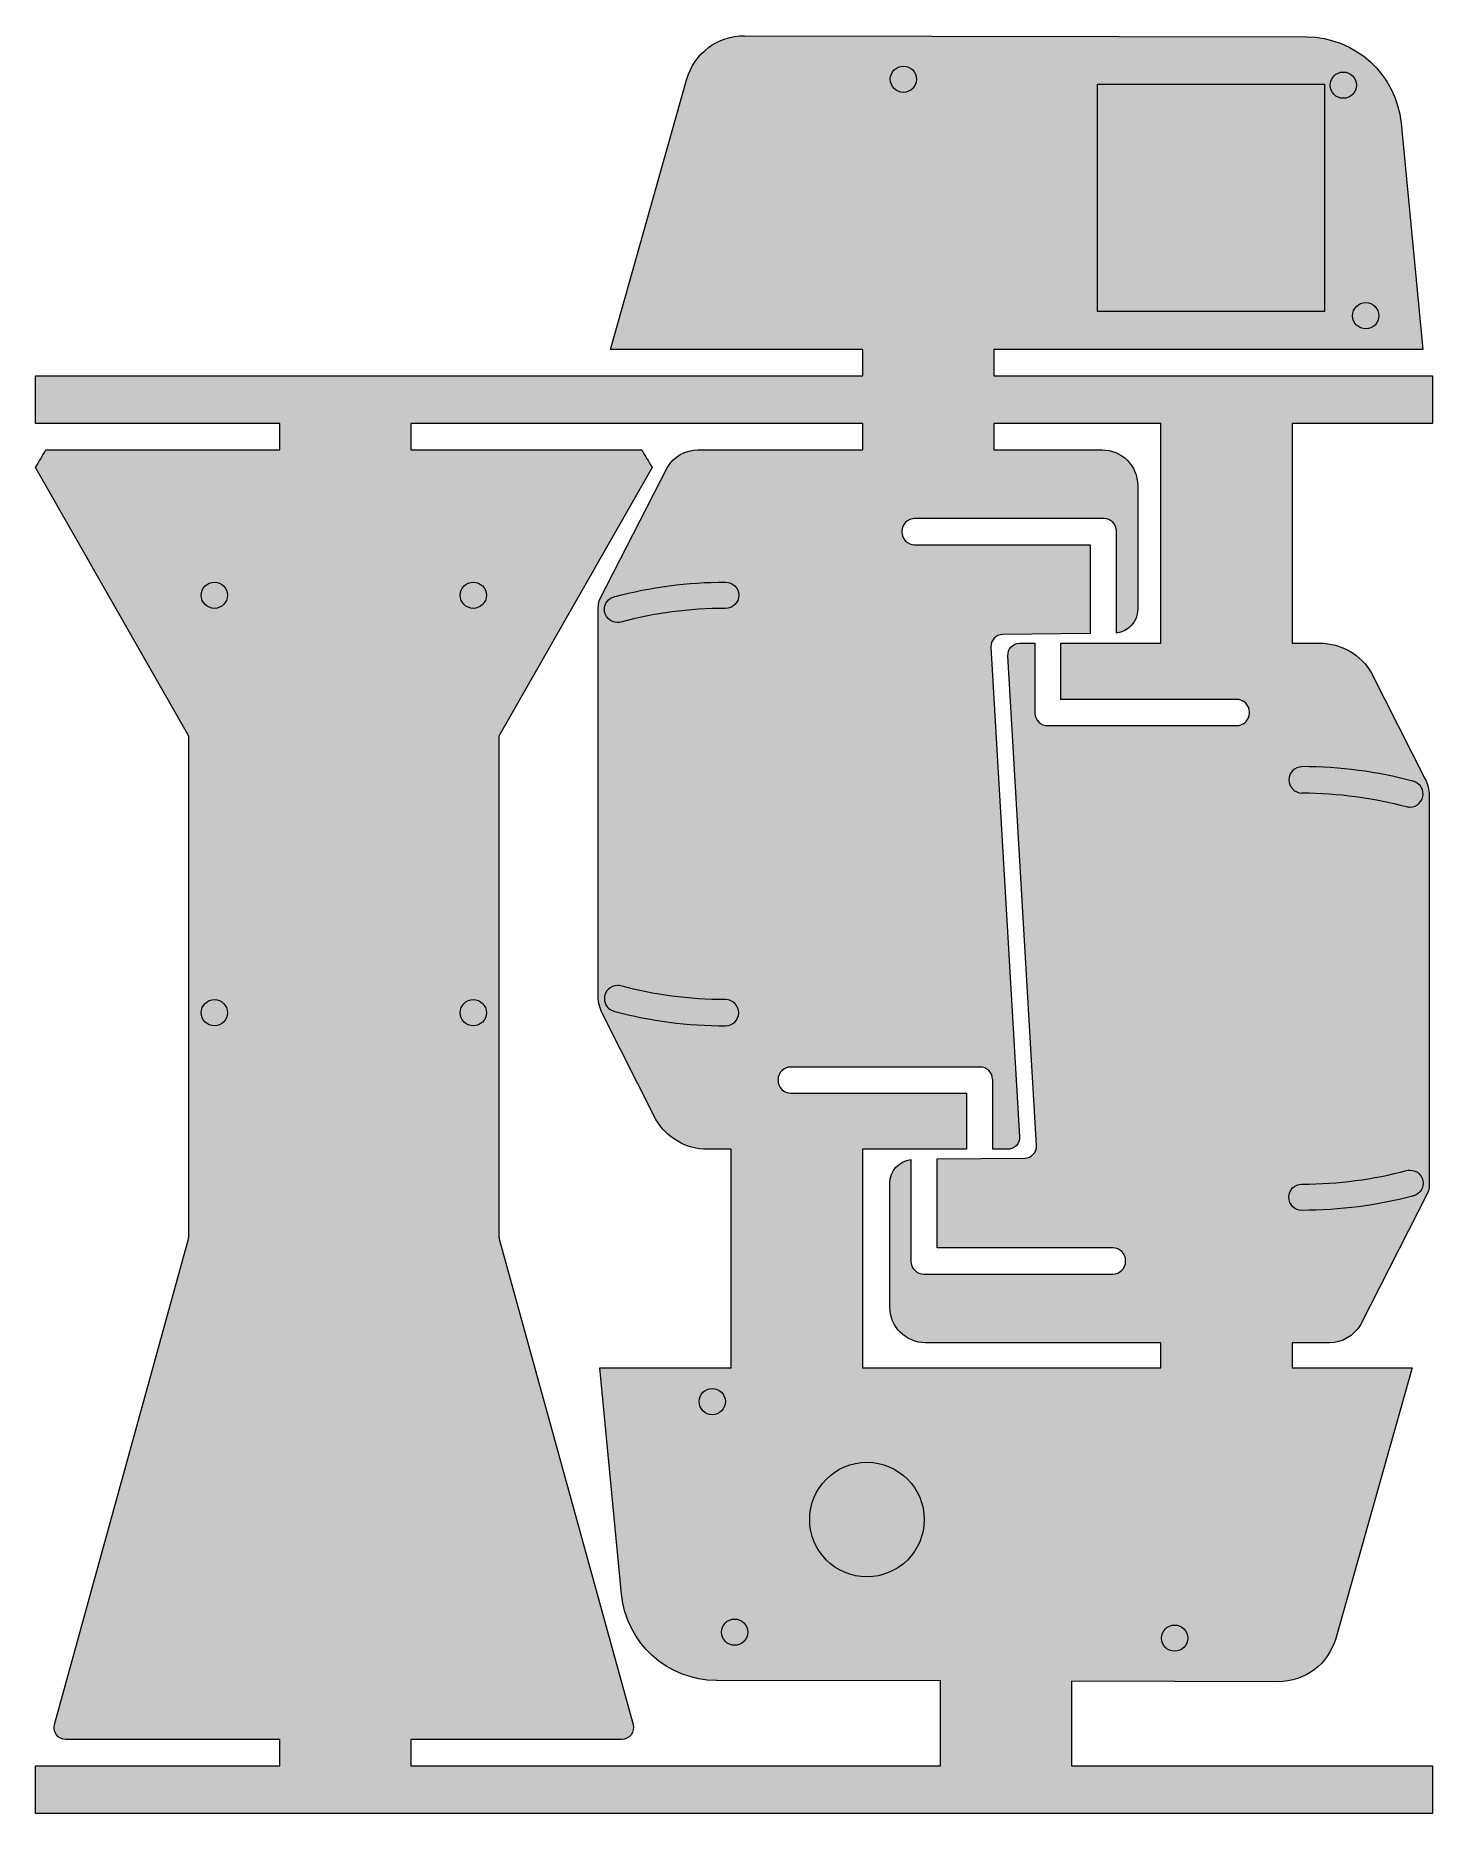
# Model space of a CAD drawing. Header units: millimetres. Extents: x -118 to -1, y -121 to 28.
import ezdxf

# ---------------------------------------------------------------- set-up
doc = ezdxf.new("R2010")
doc.units = ezdxf.units.MM
doc.header["$MEASUREMENT"] = 0
doc.layers.add('パーツ面付け', color=7, linetype='Continuous', lineweight=0)

msp = doc.modelspace()

# ---------------------------------------------------------------- hatches: boundary and pattern name
at = {"layer": 'パーツ面付け', "transparency": 33554687}
h = msp.add_hatch(color=2, dxfattribs=at)
h.dxf.hatch_style = 2
edge = h.paths.add_edge_path()
edge.add_spline(control_points=[(-41.99, -116.8), (-41.99, -116.8), (-86.38, -116.8), (-86.38, -116.8), (-86.38, -116.8), (-86.38, -114.6), (-86.38, -114.6), (-86.38, -114.6), (-68.72, -114.6), (-68.72, -114.6), (-68.06, -114.6), (-67.58, -113.97), (-67.75, -113.33), (-67.75, -113.33), (-78.96, -72.73), (-78.96, -72.73), (-78.99, -72.6), (-79.01, -72.48), (-79.01, -72.35), (-79.01, -72.35), (-79.01, -30.48), (-79.01, -30.48), (-79.01, -30.48), (-66.16, -7.97), (-66.16, -7.97), (-66.55, -7.31), (-66.64, -7.14), (-67.03, -6.48), (-67.03, -6.48), (-86.38, -6.48), (-86.38, -6.48), (-86.38, -6.48), (-86.38, -4.28), (-86.38, -4.28), (-86.38, -4.28), (-48.5, -4.28), (-48.5, -4.28), (-48.5, -4.28), (-48.5, -6.48), (-48.5, -6.48), (-48.5, -6.48), (-62.3, -6.48), (-62.3, -6.48), (-63.37, -6.48), (-64.37, -7.05), (-64.9, -7.99), (-64.9, -7.99), (-70.54, -19), (-70.54, -19), (-70.68, -19.26), (-70.68, -19.7), (-70.68, -19.99), (-70.68, -19.99), (-70.68, -52.4), (-70.68, -52.4), (-70.68, -52.74), (-70.51, -53.41), (-70.34, -53.72), (-70.34, -53.72), (-65.84, -62.61), (-65.84, -62.61), (-64.95, -64.16), (-63.3, -65.12), (-61.51, -65.12), (-61.51, -65.12), (-59.52, -65.12), (-59.52, -65.12), (-59.52, -65.12), (-59.52, -83.44), (-59.52, -83.44), (-59.52, -83.44), (-70.54, -83.44), (-70.54, -83.44), (-70.54, -83.44), (-68.72, -102.41), (-68.72, -102.41), (-68.33, -106.51), (-64.89, -109.64), (-60.77, -109.65), (-60.77, -109.65), (-41.99, -109.69), (-41.99, -109.69), (-41.99, -109.69), (-41.99, -116.8), (-41.99, -116.8)], knot_values=[0, 0, 0, 0, 1, 1, 1, 2, 2, 2, 3, 3, 3, 4, 4, 4, 5, 5, 5, 6, 6, 6, 7, 7, 7, 8, 8, 8, 9, 9, 9, 10, 10, 10, 11, 11, 11, 12, 12, 12, 13, 13, 13, 14, 14, 14, 15, 15, 15, 16, 16, 16, 17, 17, 17, 18, 18, 18, 19, 19, 19, 20, 20, 20, 21, 21, 21, 22, 22, 22, 23, 23, 23, 24, 24, 24, 25, 25, 25, 26, 26, 26, 27, 27, 27, 28, 28, 28, 28], degree=3, periodic=0)
edge = h.paths.add_edge_path()
edge.add_spline(control_points=[(-38.68, -58.22), (-38.1, -58.22), (-37.64, -58.66), (-37.61, -59.23), (-37.61, -59.23), (-37.6, -59.23), (-37.6, -59.23), (-37.6, -59.23), (-37.6, -59.25), (-37.6, -59.25), (-37.6, -59.25), (-37.6, -59.29), (-37.6, -59.29), (-37.6, -59.29), (-37.6, -59.34), (-37.6, -59.34), (-37.6, -59.34), (-37.6, -65.12), (-37.6, -65.12), (-37.6, -65.12), (-36.35, -65.12), (-36.35, -65.12), (-35.77, -65.12), (-35.31, -64.64), (-35.35, -64.06), (-35.35, -64.06), (-37.75, -23.02), (-37.75, -23.02), (-37.79, -22.45), (-37.34, -21.96), (-36.76, -21.96), (-36.76, -21.96), (-29.42, -21.88), (-29.42, -21.88), (-29.42, -21.88), (-29.42, -14.44), (-29.42, -14.44), (-29.42, -14.44), (-44.15, -14.44), (-44.15, -14.44), (-44.74, -14.44), (-45.22, -13.96), (-45.22, -13.36), (-45.22, -13.36), (-45.22, -13.31), (-45.22, -13.31), (-45.22, -12.72), (-44.74, -12.24), (-44.15, -12.24), (-44.15, -12.24), (-28.29, -12.24), (-28.29, -12.24), (-27.7, -12.24), (-27.22, -12.72), (-27.22, -13.31), (-27.22, -13.31), (-27.22, -13.34), (-27.22, -13.34), (-27.22, -13.34), (-27.22, -13.36), (-27.22, -13.36), (-27.22, -13.36), (-27.22, -21.84), (-27.22, -21.84), (-26.22, -21.73), (-25.45, -20.88), (-25.45, -19.86), (-25.45, -19.86), (-25.45, -9.48), (-25.45, -9.48), (-25.45, -7.82), (-26.79, -6.48), (-28.45, -6.48), (-28.45, -6.48), (-37.5, -6.48), (-37.5, -6.48), (-37.5, -6.48), (-37.5, -4.28), (-37.5, -4.28), (-37.5, -4.28), (-23.5, -4.28), (-23.5, -4.28), (-23.5, -4.28), (-23.5, -22.69), (-23.5, -22.69), (-23.5, -22.69), (-31.88, -22.69), (-31.88, -22.69), (-31.88, -22.69), (-31.88, -27.4), (-31.88, -27.4), (-31.88, -27.4), (-17.15, -27.4), (-17.15, -27.4), (-16.56, -27.4), (-16.08, -27.88), (-16.08, -28.47), (-16.08, -28.47), (-16.08, -28.52), (-16.08, -28.52), (-16.08, -29.12), (-16.56, -29.6), (-17.15, -29.6), (-17.15, -29.6), (-33, -29.6), (-33, -29.6), (-33.58, -29.6), (-34.04, -29.15), (-34.07, -28.58), (-34.07, -28.58), (-34.08, -28.58), (-34.08, -28.58), (-34.08, -28.58), (-34.08, -28.57), (-34.08, -28.57), (-34.08, -28.57), (-34.08, -28.52), (-34.08, -28.52), (-34.08, -28.52), (-34.08, -28.47), (-34.08, -28.47), (-34.08, -28.47), (-34.08, -22.69), (-34.08, -22.69), (-34.08, -22.69), (-35.34, -22.69), (-35.34, -22.69), (-35.91, -22.69), (-36.37, -23.18), (-36.33, -23.75), (-36.33, -23.75), (-33.93, -64.8), (-33.93, -64.8), (-33.9, -65.37), (-34.35, -65.85), (-34.92, -65.86), (-34.92, -65.86), (-42.26, -65.93), (-42.26, -65.93), (-42.26, -65.93), (-42.26, -73.38), (-42.26, -73.38), (-42.26, -73.38), (-27.54, -73.38), (-27.54, -73.38), (-26.94, -73.38), (-26.46, -73.86), (-26.46, -74.45), (-26.46, -74.45), (-26.46, -74.5), (-26.46, -74.5), (-26.46, -75.09), (-26.94, -75.58), (-27.54, -75.58), (-27.54, -75.58), (-43.39, -75.58), (-43.39, -75.58), (-43.98, -75.58), (-44.46, -75.09), (-44.46, -74.5), (-44.46, -74.5), (-44.46, -74.48), (-44.46, -74.48), (-44.46, -74.48), (-44.46, -74.45), (-44.46, -74.45), (-44.46, -74.45), (-44.46, -65.97), (-44.46, -65.97), (-45.46, -66.09), (-46.23, -66.93), (-46.23, -67.96), (-46.23, -67.96), (-46.23, -78.34), (-46.23, -78.34), (-46.23, -79.99), (-44.89, -81.34), (-43.23, -81.34), (-43.23, -81.34), (-23.5, -81.34), (-23.5, -81.34), (-23.5, -81.34), (-23.5, -83.44), (-23.5, -83.44), (-23.5, -83.44), (-48.52, -83.44), (-48.52, -83.44), (-48.52, -83.44), (-48.52, -65.12), (-48.52, -65.12), (-48.52, -65.12), (-39.8, -65.12), (-39.8, -65.12), (-39.8, -65.12), (-39.8, -60.42), (-39.8, -60.42), (-39.8, -60.42), (-54.53, -60.42), (-54.53, -60.42), (-55.12, -60.42), (-55.6, -59.93), (-55.6, -59.34), (-55.6, -59.34), (-55.6, -59.29), (-55.6, -59.29), (-55.6, -58.7), (-55.12, -58.22), (-54.53, -58.22), (-54.53, -58.22), (-38.68, -58.22), (-38.68, -58.22)], knot_values=[0, 0, 0, 0, 1, 1, 1, 2, 2, 2, 3, 3, 3, 4, 4, 4, 5, 5, 5, 6, 6, 6, 7, 7, 7, 8, 8, 8, 9, 9, 9, 10, 10, 10, 11, 11, 11, 12, 12, 12, 13, 13, 13, 14, 14, 14, 15, 15, 15, 16, 16, 16, 17, 17, 17, 18, 18, 18, 19, 19, 19, 20, 20, 20, 21, 21, 21, 22, 22, 22, 23, 23, 23, 24, 24, 24, 25, 25, 25, 26, 26, 26, 27, 27, 27, 28, 28, 28, 29, 29, 29, 30, 30, 30, 31, 31, 31, 32, 32, 32, 33, 33, 33, 34, 34, 34, 35, 35, 35, 36, 36, 36, 37, 37, 37, 38, 38, 38, 39, 39, 39, 40, 40, 40, 41, 41, 41, 42, 42, 42, 43, 43, 43, 44, 44, 44, 45, 45, 45, 46, 46, 46, 47, 47, 47, 48, 48, 48, 49, 49, 49, 50, 50, 50, 51, 51, 51, 52, 52, 52, 53, 53, 53, 54, 54, 54, 55, 55, 55, 56, 56, 56, 57, 57, 57, 58, 58, 58, 59, 59, 59, 60, 60, 60, 61, 61, 61, 62, 62, 62, 63, 63, 63, 64, 64, 64, 65, 65, 65, 66, 66, 66, 67, 67, 67, 68, 68, 68, 69, 69, 69, 70, 70, 70, 70], degree=3, periodic=0)
edge = h.paths.add_edge_path()
edge.add_spline(control_points=[(-0.74, -116.8), (-0.74, -116.8), (-30.99, -116.8), (-30.99, -116.8), (-30.99, -116.8), (-30.99, -109.72), (-30.99, -109.72), (-30.99, -109.72), (-13.68, -109.76), (-13.68, -109.76), (-11.43, -109.76), (-9.46, -108.27), (-8.85, -106.12), (-8.85, -106.12), (-2.44, -83.44), (-2.44, -83.44), (-2.44, -83.44), (-12.5, -83.44), (-12.5, -83.44), (-12.5, -83.44), (-12.5, -81.34), (-12.5, -81.34), (-12.5, -81.34), (-9.38, -81.34), (-9.38, -81.34), (-8.31, -81.34), (-7.32, -80.76), (-6.78, -79.83), (-6.78, -79.83), (-1.14, -68.81), (-1.14, -68.81), (-1, -68.55), (-1, -68.12), (-1, -67.82), (-1, -67.82), (-1, -35.42), (-1, -35.42), (-1, -35.07), (-1.17, -34.4), (-1.34, -34.1), (-1.34, -34.1), (-5.84, -25.21), (-5.84, -25.21), (-6.73, -23.65), (-8.38, -22.69), (-10.18, -22.69), (-10.18, -22.69), (-12.5, -22.69), (-12.5, -22.69), (-12.5, -22.69), (-12.5, -4.28), (-12.5, -4.28), (-12.5, -4.28), (-0.74, -4.28), (-0.74, -4.28), (-0.74, -4.28), (-0.74, -0.28), (-0.74, -0.28), (-0.74, -0.28), (-37.5, -0.28), (-37.5, -0.28), (-37.5, -0.28), (-37.5, 1.92), (-37.5, 1.92), (-37.5, 1.92), (-1.54, 1.92), (-1.54, 1.92), (-1.54, 1.92), (-3.37, 20.9), (-3.37, 20.9), (-3.76, 25), (-7.2, 28.13), (-11.31, 28.14), (-11.31, 28.14), (-58.42, 28.24), (-58.42, 28.24), (-60.66, 28.25), (-62.63, 26.76), (-63.24, 24.61), (-63.24, 24.61), (-69.65, 1.92), (-69.65, 1.92), (-69.65, 1.92), (-48.5, 1.92), (-48.5, 1.92), (-48.5, 1.92), (-48.5, -0.28), (-48.5, -0.28), (-48.5, -0.28), (-117.85, -0.28), (-117.85, -0.28), (-117.85, -0.28), (-117.85, -4.28), (-117.85, -4.28), (-117.85, -4.28), (-97.38, -4.28), (-97.38, -4.28), (-97.38, -4.28), (-97.38, -6.48), (-97.38, -6.48), (-97.38, -6.48), (-116.98, -6.48), (-116.98, -6.48), (-117.37, -7.14), (-117.47, -7.31), (-117.85, -7.97), (-117.85, -7.97), (-105.01, -30.48), (-105.01, -30.48), (-105.01, -30.48), (-105.01, -72.35), (-105.01, -72.35), (-105.01, -72.48), (-105.02, -72.6), (-105.06, -72.73), (-105.06, -72.73), (-116.26, -113.33), (-116.26, -113.33), (-116.44, -113.97), (-115.96, -114.6), (-115.3, -114.6), (-115.3, -114.6), (-97.38, -114.6), (-97.38, -114.6), (-97.38, -114.6), (-97.38, -116.8), (-97.38, -116.8), (-97.38, -116.8), (-117.85, -116.8), (-117.85, -116.8), (-117.85, -116.8), (-117.85, -120.8), (-117.85, -120.8), (-117.85, -120.8), (-0.74, -120.8), (-0.74, -120.8), (-0.74, -120.8), (-0.74, -116.8), (-0.74, -116.8)], knot_values=[0, 0, 0, 0, 1, 1, 1, 2, 2, 2, 3, 3, 3, 4, 4, 4, 5, 5, 5, 6, 6, 6, 7, 7, 7, 8, 8, 8, 9, 9, 9, 10, 10, 10, 11, 11, 11, 12, 12, 12, 13, 13, 13, 14, 14, 14, 15, 15, 15, 16, 16, 16, 17, 17, 17, 18, 18, 18, 19, 19, 19, 20, 20, 20, 21, 21, 21, 22, 22, 22, 23, 23, 23, 24, 24, 24, 25, 25, 25, 26, 26, 26, 27, 27, 27, 28, 28, 28, 29, 29, 29, 30, 30, 30, 31, 31, 31, 32, 32, 32, 33, 33, 33, 34, 34, 34, 35, 35, 35, 36, 36, 36, 37, 37, 37, 38, 38, 38, 39, 39, 39, 40, 40, 40, 41, 41, 41, 42, 42, 42, 43, 43, 43, 44, 44, 44, 45, 45, 45, 46, 46, 46, 46], degree=3, periodic=0)
h = msp.add_hatch(color=7, dxfattribs=at)
h.dxf.hatch_style = 2
edge = h.paths.add_edge_path()
edge.add_arc((-45.09, 24.59), 1.1, 0, 360)
h = msp.add_hatch(color=7, dxfattribs=at)
h.dxf.hatch_style = 2
h.paths.add_polyline_path([(-28.83, 5.12), (-28.83, 24.17), (-9.78, 24.17), (-9.78, 5.12)])
h = msp.add_hatch(color=7, dxfattribs=at)
h.dxf.hatch_style = 2
edge = h.paths.add_edge_path()
edge.add_arc((-8.21, 24.09), 1.1, 0, 360)
h = msp.add_hatch(color=7, dxfattribs=at)
h.dxf.hatch_style = 2
edge = h.paths.add_edge_path()
edge.add_arc((-6.33, 4.76), 1.1, 0, 360)
h = msp.add_hatch(color=7, dxfattribs=at)
h.dxf.hatch_style = 2
edge = h.paths.add_edge_path()
edge.add_arc((-102.86, -18.67), 1.1, 0, 360)
h = msp.add_hatch(color=7, dxfattribs=at)
h.dxf.hatch_style = 2
edge = h.paths.add_edge_path()
edge.add_arc((-81.15, -18.67), 1.1, 0, 360)
h = msp.add_hatch(color=7, dxfattribs=at)
h.dxf.hatch_style = 2
edge = h.paths.add_edge_path()
edge.add_spline(control_points=[(-70.16, -19.85), (-70.16, -20.46), (-69.67, -20.95), (-69.06, -20.95), (-68.96, -20.95), (-68.87, -20.94), (-68.78, -20.92), (-68.78, -20.92), (-68.78, -20.92), (-68.78, -20.92), (-65.99, -20.17), (-63.06, -19.77), (-60.03, -19.77), (-60.02, -19.77), (-60.01, -19.77), (-60, -19.77), (-59.39, -19.77), (-58.9, -19.28), (-58.9, -18.67), (-58.9, -18.07), (-59.39, -17.57), (-60, -17.57), (-60, -17.57), (-60, -17.57), (-60, -17.57), (-63.21, -17.57), (-66.31, -17.99), (-69.27, -18.78), (-69.29, -18.78), (-69.3, -18.78), (-69.31, -18.78), (-69.32, -18.79), (-69.33, -18.79), (-69.35, -18.79), (-69.35, -18.79), (-69.35, -18.79), (-69.35, -18.79), (-69.82, -18.92), (-70.16, -19.35), (-70.16, -19.85)], knot_values=[0, 0, 0, 0, 1, 1, 1, 2, 2, 2, 3, 3, 3, 4, 4, 4, 5, 5, 5, 6, 6, 6, 7, 7, 7, 8, 8, 8, 9, 9, 9, 10, 10, 10, 11, 11, 11, 12, 12, 12, 13, 13, 13, 13], degree=3, periodic=0)
h = msp.add_hatch(color=7, dxfattribs=at)
h.dxf.hatch_style = 2
edge = h.paths.add_edge_path()
edge.add_spline(control_points=[(-1.52, -35.33), (-1.52, -35.93), (-2.01, -36.43), (-2.62, -36.43), (-2.71, -36.43), (-2.81, -36.42), (-2.9, -36.39), (-2.9, -36.39), (-2.9, -36.39), (-2.9, -36.39), (-5.69, -35.65), (-8.62, -35.25), (-11.65, -35.24), (-11.66, -35.24), (-11.67, -35.25), (-11.68, -35.25), (-12.28, -35.25), (-12.78, -34.75), (-12.78, -34.15), (-12.78, -33.54), (-12.28, -33.05), (-11.68, -33.05), (-11.68, -33.05), (-11.68, -33.04), (-11.68, -33.04), (-8.47, -33.04), (-5.36, -33.46), (-2.4, -34.25), (-2.39, -34.25), (-2.38, -34.25), (-2.37, -34.26), (-2.36, -34.26), (-2.34, -34.26), (-2.33, -34.27), (-2.33, -34.27), (-2.33, -34.27), (-2.33, -34.27), (-1.86, -34.39), (-1.52, -34.82), (-1.52, -35.33)], knot_values=[0, 0, 0, 0, 1, 1, 1, 2, 2, 2, 3, 3, 3, 4, 4, 4, 5, 5, 5, 6, 6, 6, 7, 7, 7, 8, 8, 8, 9, 9, 9, 10, 10, 10, 11, 11, 11, 12, 12, 12, 13, 13, 13, 13], degree=3, periodic=0)
h = msp.add_hatch(color=7, dxfattribs=at)
h.dxf.hatch_style = 2
edge = h.paths.add_edge_path()
edge.add_spline(control_points=[(-70.16, -52.49), (-70.16, -51.88), (-69.67, -51.39), (-69.06, -51.39), (-68.97, -51.39), (-68.87, -51.4), (-68.78, -51.42), (-68.78, -51.42), (-68.78, -51.42), (-68.78, -51.42), (-65.99, -52.17), (-63.06, -52.57), (-60.03, -52.57), (-60.02, -52.57), (-60.01, -52.57), (-60, -52.57), (-59.4, -52.57), (-58.9, -53.06), (-58.9, -53.67), (-58.9, -54.28), (-59.4, -54.77), (-60, -54.77), (-60, -54.77), (-60, -54.77), (-60, -54.77), (-63.21, -54.77), (-66.32, -54.35), (-69.28, -53.57), (-69.29, -53.56), (-69.3, -53.56), (-69.31, -53.56), (-69.32, -53.55), (-69.34, -53.55), (-69.35, -53.55), (-69.35, -53.55), (-69.35, -53.55), (-69.35, -53.55), (-69.82, -53.42), (-70.16, -53), (-70.16, -52.49)], knot_values=[0, 0, 0, 0, 1, 1, 1, 2, 2, 2, 3, 3, 3, 4, 4, 4, 5, 5, 5, 6, 6, 6, 7, 7, 7, 8, 8, 8, 9, 9, 9, 10, 10, 10, 11, 11, 11, 12, 12, 12, 13, 13, 13, 13], degree=3, periodic=0)
h = msp.add_hatch(color=7, dxfattribs=at)
h.dxf.hatch_style = 2
edge = h.paths.add_edge_path()
edge.add_arc((-102.86, -53.67), 1.1, 0, 360)
h = msp.add_hatch(color=7, dxfattribs=at)
h.dxf.hatch_style = 2
edge = h.paths.add_edge_path()
edge.add_arc((-81.15, -53.67), 1.1, 0, 360)
h = msp.add_hatch(color=7, dxfattribs=at)
h.dxf.hatch_style = 2
edge = h.paths.add_edge_path()
edge.add_spline(control_points=[(-1.52, -67.96), (-1.52, -67.35), (-2.01, -66.86), (-2.62, -66.86), (-2.72, -66.86), (-2.81, -66.87), (-2.9, -66.89), (-2.9, -66.89), (-2.9, -66.89), (-2.9, -66.89), (-5.69, -67.64), (-8.62, -68.04), (-11.65, -68.04), (-11.66, -68.04), (-11.67, -68.04), (-11.68, -68.04), (-12.29, -68.04), (-12.78, -68.53), (-12.78, -69.14), (-12.78, -69.75), (-12.29, -70.24), (-11.68, -70.24), (-11.68, -70.24), (-11.68, -70.24), (-11.68, -70.24), (-8.47, -70.24), (-5.37, -69.82), (-2.41, -69.04), (-2.39, -69.04), (-2.38, -69.03), (-2.37, -69.03), (-2.36, -69.03), (-2.35, -69.02), (-2.33, -69.02), (-2.33, -69.02), (-2.33, -69.02), (-2.33, -69.02), (-1.86, -68.89), (-1.52, -68.47), (-1.52, -67.96)], knot_values=[0, 0, 0, 0, 1, 1, 1, 2, 2, 2, 3, 3, 3, 4, 4, 4, 5, 5, 5, 6, 6, 6, 7, 7, 7, 8, 8, 8, 9, 9, 9, 10, 10, 10, 11, 11, 11, 12, 12, 12, 13, 13, 13, 13], degree=3, periodic=0)
h = msp.add_hatch(color=7, dxfattribs=at)
h.dxf.hatch_style = 2
edge = h.paths.add_edge_path()
edge.add_arc((-61.12, -86.27), 1.1, 0, 360)
h = msp.add_hatch(color=7, dxfattribs=at)
h.dxf.hatch_style = 2
edge = h.paths.add_edge_path()
edge.add_arc((-48.15, -96.16), 4.8, 0, 360)
h = msp.add_hatch(color=7, dxfattribs=at)
h.dxf.hatch_style = 2
edge = h.paths.add_edge_path()
edge.add_arc((-59.24, -105.6), 1.1, 0, 360)
h = msp.add_hatch(color=7, dxfattribs=at)
h.dxf.hatch_style = 2
edge = h.paths.add_edge_path()
edge.add_arc((-22.35, -106.1), 1.1, 0, 360)

# ---------------------------------------------------------------- linework, layer by layer
at = {"layer": 'パーツ面付け', "color": 7, "lineweight": 9}
msp.add_lwpolyline([(-28.83, 5.12), (-28.83, 24.17), (-9.78, 24.17), (-9.78, 5.12)], close=True, dxfattribs=at)
for centre, radius in [((-45.09, 24.59), 1.1), ((-8.21, 24.09), 1.1), ((-6.33, 4.76), 1.1), ((-102.86, -18.67), 1.1), ((-81.15, -18.67), 1.1), ((-102.86, -53.67), 1.1), ((-81.15, -53.67), 1.1), ((-61.12, -86.27), 1.1), ((-48.15, -96.16), 4.8), ((-59.24, -105.6), 1.1), ((-22.35, -106.1), 1.1)]:
    msp.add_circle(centre, radius, dxfattribs=at)
for points, knots in [([(-0.74, -116.8), (-0.74, -116.8), (-30.99, -116.8), (-30.99, -116.8), (-30.99, -116.8), (-30.99, -109.72), (-30.99, -109.72), (-30.99, -109.72), (-13.68, -109.76), (-13.68, -109.76), (-11.43, -109.76), (-9.46, -108.27), (-8.85, -106.12), (-8.85, -106.12), (-2.44, -83.44), (-2.44, -83.44), (-2.44, -83.44), (-12.5, -83.44), (-12.5, -83.44), (-12.5, -83.44), (-12.5, -81.34), (-12.5, -81.34), (-12.5, -81.34), (-9.38, -81.34), (-9.38, -81.34), (-8.31, -81.34), (-7.32, -80.76), (-6.78, -79.83), (-6.78, -79.83), (-1.14, -68.81), (-1.14, -68.81), (-1, -68.55), (-1, -68.12), (-1, -67.82), (-1, -67.82), (-1, -35.42), (-1, -35.42), (-1, -35.07), (-1.17, -34.4), (-1.34, -34.1), (-1.34, -34.1), (-5.84, -25.21), (-5.84, -25.21), (-6.73, -23.65), (-8.38, -22.69), (-10.18, -22.69), (-10.18, -22.69), (-12.5, -22.69), (-12.5, -22.69), (-12.5, -22.69), (-12.5, -4.28), (-12.5, -4.28), (-12.5, -4.28), (-0.74, -4.28), (-0.74, -4.28), (-0.74, -4.28), (-0.74, -0.28), (-0.74, -0.28), (-0.74, -0.28), (-37.5, -0.28), (-37.5, -0.28), (-37.5, -0.28), (-37.5, 1.92), (-37.5, 1.92), (-37.5, 1.92), (-1.54, 1.92), (-1.54, 1.92), (-1.54, 1.92), (-3.37, 20.9), (-3.37, 20.9), (-3.76, 25), (-7.2, 28.13), (-11.31, 28.14), (-11.31, 28.14), (-58.42, 28.24), (-58.42, 28.24), (-60.66, 28.25), (-62.63, 26.76), (-63.24, 24.61), (-63.24, 24.61), (-69.65, 1.92), (-69.65, 1.92), (-69.65, 1.92), (-48.5, 1.92), (-48.5, 1.92), (-48.5, 1.92), (-48.5, -0.28), (-48.5, -0.28), (-48.5, -0.28), (-117.85, -0.28), (-117.85, -0.28), (-117.85, -0.28), (-117.85, -4.28), (-117.85, -4.28), (-117.85, -4.28), (-97.38, -4.28), (-97.38, -4.28), (-97.38, -4.28), (-97.38, -6.48), (-97.38, -6.48), (-97.38, -6.48), (-116.98, -6.48), (-116.98, -6.48), (-117.37, -7.14), (-117.47, -7.31), (-117.85, -7.97), (-117.85, -7.97), (-105.01, -30.48), (-105.01, -30.48), (-105.01, -30.48), (-105.01, -72.35), (-105.01, -72.35), (-105.01, -72.48), (-105.02, -72.6), (-105.06, -72.73), (-105.06, -72.73), (-116.26, -113.33), (-116.26, -113.33), (-116.44, -113.97), (-115.96, -114.6), (-115.3, -114.6), (-115.3, -114.6), (-97.38, -114.6), (-97.38, -114.6), (-97.38, -114.6), (-97.38, -116.8), (-97.38, -116.8), (-97.38, -116.8), (-117.85, -116.8), (-117.85, -116.8), (-117.85, -116.8), (-117.85, -120.8), (-117.85, -120.8), (-117.85, -120.8), (-0.74, -120.8), (-0.74, -120.8), (-0.74, -120.8), (-0.74, -116.8), (-0.74, -116.8)], [0, 0, 0, 0, 1, 1, 1, 2, 2, 2, 3, 3, 3, 4, 4, 4, 5, 5, 5, 6, 6, 6, 7, 7, 7, 8, 8, 8, 9, 9, 9, 10, 10, 10, 11, 11, 11, 12, 12, 12, 13, 13, 13, 14, 14, 14, 15, 15, 15, 16, 16, 16, 17, 17, 17, 18, 18, 18, 19, 19, 19, 20, 20, 20, 21, 21, 21, 22, 22, 22, 23, 23, 23, 24, 24, 24, 25, 25, 25, 26, 26, 26, 27, 27, 27, 28, 28, 28, 29, 29, 29, 30, 30, 30, 31, 31, 31, 32, 32, 32, 33, 33, 33, 34, 34, 34, 35, 35, 35, 36, 36, 36, 37, 37, 37, 38, 38, 38, 39, 39, 39, 40, 40, 40, 41, 41, 41, 42, 42, 42, 43, 43, 43, 44, 44, 44, 45, 45, 45, 46, 46, 46, 46]), ([(-41.99, -116.8), (-41.99, -116.8), (-86.38, -116.8), (-86.38, -116.8), (-86.38, -116.8), (-86.38, -114.6), (-86.38, -114.6), (-86.38, -114.6), (-68.72, -114.6), (-68.72, -114.6), (-68.06, -114.6), (-67.58, -113.97), (-67.75, -113.33), (-67.75, -113.33), (-78.96, -72.73), (-78.96, -72.73), (-78.99, -72.6), (-79.01, -72.48), (-79.01, -72.35), (-79.01, -72.35), (-79.01, -30.48), (-79.01, -30.48), (-79.01, -30.48), (-66.16, -7.97), (-66.16, -7.97), (-66.55, -7.31), (-66.64, -7.14), (-67.03, -6.48), (-67.03, -6.48), (-86.38, -6.48), (-86.38, -6.48), (-86.38, -6.48), (-86.38, -4.28), (-86.38, -4.28), (-86.38, -4.28), (-48.5, -4.28), (-48.5, -4.28), (-48.5, -4.28), (-48.5, -6.48), (-48.5, -6.48), (-48.5, -6.48), (-62.3, -6.48), (-62.3, -6.48), (-63.37, -6.48), (-64.37, -7.05), (-64.9, -7.99), (-64.9, -7.99), (-70.54, -19), (-70.54, -19), (-70.68, -19.26), (-70.68, -19.7), (-70.68, -19.99), (-70.68, -19.99), (-70.68, -52.4), (-70.68, -52.4), (-70.68, -52.74), (-70.51, -53.41), (-70.34, -53.72), (-70.34, -53.72), (-65.84, -62.61), (-65.84, -62.61), (-64.95, -64.16), (-63.3, -65.12), (-61.51, -65.12), (-61.51, -65.12), (-59.52, -65.12), (-59.52, -65.12), (-59.52, -65.12), (-59.52, -83.44), (-59.52, -83.44), (-59.52, -83.44), (-70.54, -83.44), (-70.54, -83.44), (-70.54, -83.44), (-68.72, -102.41), (-68.72, -102.41), (-68.33, -106.51), (-64.89, -109.64), (-60.77, -109.65), (-60.77, -109.65), (-41.99, -109.69), (-41.99, -109.69), (-41.99, -109.69), (-41.99, -116.8), (-41.99, -116.8)], [0, 0, 0, 0, 1, 1, 1, 2, 2, 2, 3, 3, 3, 4, 4, 4, 5, 5, 5, 6, 6, 6, 7, 7, 7, 8, 8, 8, 9, 9, 9, 10, 10, 10, 11, 11, 11, 12, 12, 12, 13, 13, 13, 14, 14, 14, 15, 15, 15, 16, 16, 16, 17, 17, 17, 18, 18, 18, 19, 19, 19, 20, 20, 20, 21, 21, 21, 22, 22, 22, 23, 23, 23, 24, 24, 24, 25, 25, 25, 26, 26, 26, 27, 27, 27, 28, 28, 28, 28]), ([(-38.68, -58.22), (-38.1, -58.22), (-37.64, -58.66), (-37.61, -59.23), (-37.61, -59.23), (-37.6, -59.23), (-37.6, -59.23), (-37.6, -59.23), (-37.6, -59.25), (-37.6, -59.25), (-37.6, -59.25), (-37.6, -59.29), (-37.6, -59.29), (-37.6, -59.29), (-37.6, -59.34), (-37.6, -59.34), (-37.6, -59.34), (-37.6, -65.12), (-37.6, -65.12), (-37.6, -65.12), (-36.35, -65.12), (-36.35, -65.12), (-35.77, -65.12), (-35.31, -64.64), (-35.35, -64.06), (-35.35, -64.06), (-37.75, -23.02), (-37.75, -23.02), (-37.79, -22.45), (-37.34, -21.96), (-36.76, -21.96), (-36.76, -21.96), (-29.42, -21.88), (-29.42, -21.88), (-29.42, -21.88), (-29.42, -14.44), (-29.42, -14.44), (-29.42, -14.44), (-44.15, -14.44), (-44.15, -14.44), (-44.74, -14.44), (-45.22, -13.96), (-45.22, -13.36), (-45.22, -13.36), (-45.22, -13.31), (-45.22, -13.31), (-45.22, -12.72), (-44.74, -12.24), (-44.15, -12.24), (-44.15, -12.24), (-28.29, -12.24), (-28.29, -12.24), (-27.7, -12.24), (-27.22, -12.72), (-27.22, -13.31), (-27.22, -13.31), (-27.22, -13.34), (-27.22, -13.34), (-27.22, -13.34), (-27.22, -13.36), (-27.22, -13.36), (-27.22, -13.36), (-27.22, -21.84), (-27.22, -21.84), (-26.22, -21.73), (-25.45, -20.88), (-25.45, -19.86), (-25.45, -19.86), (-25.45, -9.48), (-25.45, -9.48), (-25.45, -7.82), (-26.79, -6.48), (-28.45, -6.48), (-28.45, -6.48), (-37.5, -6.48), (-37.5, -6.48), (-37.5, -6.48), (-37.5, -4.28), (-37.5, -4.28), (-37.5, -4.28), (-23.5, -4.28), (-23.5, -4.28), (-23.5, -4.28), (-23.5, -22.69), (-23.5, -22.69), (-23.5, -22.69), (-31.88, -22.69), (-31.88, -22.69), (-31.88, -22.69), (-31.88, -27.4), (-31.88, -27.4), (-31.88, -27.4), (-17.15, -27.4), (-17.15, -27.4), (-16.56, -27.4), (-16.08, -27.88), (-16.08, -28.47), (-16.08, -28.47), (-16.08, -28.52), (-16.08, -28.52), (-16.08, -29.12), (-16.56, -29.6), (-17.15, -29.6), (-17.15, -29.6), (-33, -29.6), (-33, -29.6), (-33.58, -29.6), (-34.04, -29.15), (-34.07, -28.58), (-34.07, -28.58), (-34.08, -28.58), (-34.08, -28.58), (-34.08, -28.58), (-34.08, -28.57), (-34.08, -28.57), (-34.08, -28.57), (-34.08, -28.52), (-34.08, -28.52), (-34.08, -28.52), (-34.08, -28.47), (-34.08, -28.47), (-34.08, -28.47), (-34.08, -22.69), (-34.08, -22.69), (-34.08, -22.69), (-35.34, -22.69), (-35.34, -22.69), (-35.91, -22.69), (-36.37, -23.18), (-36.33, -23.75), (-36.33, -23.75), (-33.93, -64.8), (-33.93, -64.8), (-33.9, -65.37), (-34.35, -65.85), (-34.92, -65.86), (-34.92, -65.86), (-42.26, -65.93), (-42.26, -65.93), (-42.26, -65.93), (-42.26, -73.38), (-42.26, -73.38), (-42.26, -73.38), (-27.54, -73.38), (-27.54, -73.38), (-26.94, -73.38), (-26.46, -73.86), (-26.46, -74.45), (-26.46, -74.45), (-26.46, -74.5), (-26.46, -74.5), (-26.46, -75.09), (-26.94, -75.58), (-27.54, -75.58), (-27.54, -75.58), (-43.39, -75.58), (-43.39, -75.58), (-43.98, -75.58), (-44.46, -75.09), (-44.46, -74.5), (-44.46, -74.5), (-44.46, -74.48), (-44.46, -74.48), (-44.46, -74.48), (-44.46, -74.45), (-44.46, -74.45), (-44.46, -74.45), (-44.46, -65.97), (-44.46, -65.97), (-45.46, -66.09), (-46.23, -66.93), (-46.23, -67.96), (-46.23, -67.96), (-46.23, -78.34), (-46.23, -78.34), (-46.23, -79.99), (-44.89, -81.34), (-43.23, -81.34), (-43.23, -81.34), (-23.5, -81.34), (-23.5, -81.34), (-23.5, -81.34), (-23.5, -83.44), (-23.5, -83.44), (-23.5, -83.44), (-48.52, -83.44), (-48.52, -83.44), (-48.52, -83.44), (-48.52, -65.12), (-48.52, -65.12), (-48.52, -65.12), (-39.8, -65.12), (-39.8, -65.12), (-39.8, -65.12), (-39.8, -60.42), (-39.8, -60.42), (-39.8, -60.42), (-54.53, -60.42), (-54.53, -60.42), (-55.12, -60.42), (-55.6, -59.93), (-55.6, -59.34), (-55.6, -59.34), (-55.6, -59.29), (-55.6, -59.29), (-55.6, -58.7), (-55.12, -58.22), (-54.53, -58.22), (-54.53, -58.22), (-38.68, -58.22), (-38.68, -58.22)], [0, 0, 0, 0, 1, 1, 1, 2, 2, 2, 3, 3, 3, 4, 4, 4, 5, 5, 5, 6, 6, 6, 7, 7, 7, 8, 8, 8, 9, 9, 9, 10, 10, 10, 11, 11, 11, 12, 12, 12, 13, 13, 13, 14, 14, 14, 15, 15, 15, 16, 16, 16, 17, 17, 17, 18, 18, 18, 19, 19, 19, 20, 20, 20, 21, 21, 21, 22, 22, 22, 23, 23, 23, 24, 24, 24, 25, 25, 25, 26, 26, 26, 27, 27, 27, 28, 28, 28, 29, 29, 29, 30, 30, 30, 31, 31, 31, 32, 32, 32, 33, 33, 33, 34, 34, 34, 35, 35, 35, 36, 36, 36, 37, 37, 37, 38, 38, 38, 39, 39, 39, 40, 40, 40, 41, 41, 41, 42, 42, 42, 43, 43, 43, 44, 44, 44, 45, 45, 45, 46, 46, 46, 47, 47, 47, 48, 48, 48, 49, 49, 49, 50, 50, 50, 51, 51, 51, 52, 52, 52, 53, 53, 53, 54, 54, 54, 55, 55, 55, 56, 56, 56, 57, 57, 57, 58, 58, 58, 59, 59, 59, 60, 60, 60, 61, 61, 61, 62, 62, 62, 63, 63, 63, 64, 64, 64, 65, 65, 65, 66, 66, 66, 67, 67, 67, 68, 68, 68, 69, 69, 69, 70, 70, 70, 70])]:
    msp.add_open_spline(points, degree=3, knots=knots, dxfattribs=at)
at = {"layer": 'パーツ面付け', "color": 6, "lineweight": 9}
for points in [[(-70.16, -19.85), (-70.16, -20.46), (-69.67, -20.95), (-69.06, -20.95), (-68.96, -20.95), (-68.87, -20.94), (-68.78, -20.92), (-68.78, -20.92), (-68.78, -20.92), (-68.78, -20.92), (-65.99, -20.17), (-63.06, -19.77), (-60.03, -19.77), (-60.02, -19.77), (-60.01, -19.77), (-60, -19.77), (-59.39, -19.77), (-58.9, -19.28), (-58.9, -18.67), (-58.9, -18.07), (-59.39, -17.57), (-60, -17.57), (-60, -17.57), (-60, -17.57), (-60, -17.57), (-63.21, -17.57), (-66.31, -17.99), (-69.27, -18.78), (-69.29, -18.78), (-69.3, -18.78), (-69.31, -18.78), (-69.32, -18.79), (-69.33, -18.79), (-69.35, -18.79), (-69.35, -18.79), (-69.35, -18.79), (-69.35, -18.79), (-69.82, -18.92), (-70.16, -19.35), (-70.16, -19.85)], [(-1.52, -35.33), (-1.52, -35.93), (-2.01, -36.43), (-2.62, -36.43), (-2.71, -36.43), (-2.81, -36.42), (-2.9, -36.39), (-2.9, -36.39), (-2.9, -36.39), (-2.9, -36.39), (-5.69, -35.65), (-8.62, -35.25), (-11.65, -35.24), (-11.66, -35.24), (-11.67, -35.25), (-11.68, -35.25), (-12.28, -35.25), (-12.78, -34.75), (-12.78, -34.15), (-12.78, -33.54), (-12.28, -33.05), (-11.68, -33.05), (-11.68, -33.05), (-11.68, -33.04), (-11.68, -33.04), (-8.47, -33.04), (-5.36, -33.46), (-2.4, -34.25), (-2.39, -34.25), (-2.38, -34.25), (-2.37, -34.26), (-2.36, -34.26), (-2.34, -34.26), (-2.33, -34.27), (-2.33, -34.27), (-2.33, -34.27), (-2.33, -34.27), (-1.86, -34.39), (-1.52, -34.82), (-1.52, -35.33)], [(-70.16, -52.49), (-70.16, -51.88), (-69.67, -51.39), (-69.06, -51.39), (-68.97, -51.39), (-68.87, -51.4), (-68.78, -51.42), (-68.78, -51.42), (-68.78, -51.42), (-68.78, -51.42), (-65.99, -52.17), (-63.06, -52.57), (-60.03, -52.57), (-60.02, -52.57), (-60.01, -52.57), (-60, -52.57), (-59.4, -52.57), (-58.9, -53.06), (-58.9, -53.67), (-58.9, -54.28), (-59.4, -54.77), (-60, -54.77), (-60, -54.77), (-60, -54.77), (-60, -54.77), (-63.21, -54.77), (-66.32, -54.35), (-69.28, -53.57), (-69.29, -53.56), (-69.3, -53.56), (-69.31, -53.56), (-69.32, -53.55), (-69.34, -53.55), (-69.35, -53.55), (-69.35, -53.55), (-69.35, -53.55), (-69.35, -53.55), (-69.82, -53.42), (-70.16, -53), (-70.16, -52.49)], [(-1.52, -67.96), (-1.52, -67.35), (-2.01, -66.86), (-2.62, -66.86), (-2.72, -66.86), (-2.81, -66.87), (-2.9, -66.89), (-2.9, -66.89), (-2.9, -66.89), (-2.9, -66.89), (-5.69, -67.64), (-8.62, -68.04), (-11.65, -68.04), (-11.66, -68.04), (-11.67, -68.04), (-11.68, -68.04), (-12.29, -68.04), (-12.78, -68.53), (-12.78, -69.14), (-12.78, -69.75), (-12.29, -70.24), (-11.68, -70.24), (-11.68, -70.24), (-11.68, -70.24), (-11.68, -70.24), (-8.47, -70.24), (-5.37, -69.82), (-2.41, -69.04), (-2.39, -69.04), (-2.38, -69.03), (-2.37, -69.03), (-2.36, -69.03), (-2.35, -69.02), (-2.33, -69.02), (-2.33, -69.02), (-2.33, -69.02), (-2.33, -69.02), (-1.86, -68.89), (-1.52, -68.47), (-1.52, -67.96)]]:
    msp.add_open_spline(points, degree=3, knots=[0, 0, 0, 0, 1, 1, 1, 2, 2, 2, 3, 3, 3, 4, 4, 4, 5, 5, 5, 6, 6, 6, 7, 7, 7, 8, 8, 8, 9, 9, 9, 10, 10, 10, 11, 11, 11, 12, 12, 12, 13, 13, 13, 13], dxfattribs=at)

doc.saveas('drawing.dxf')
